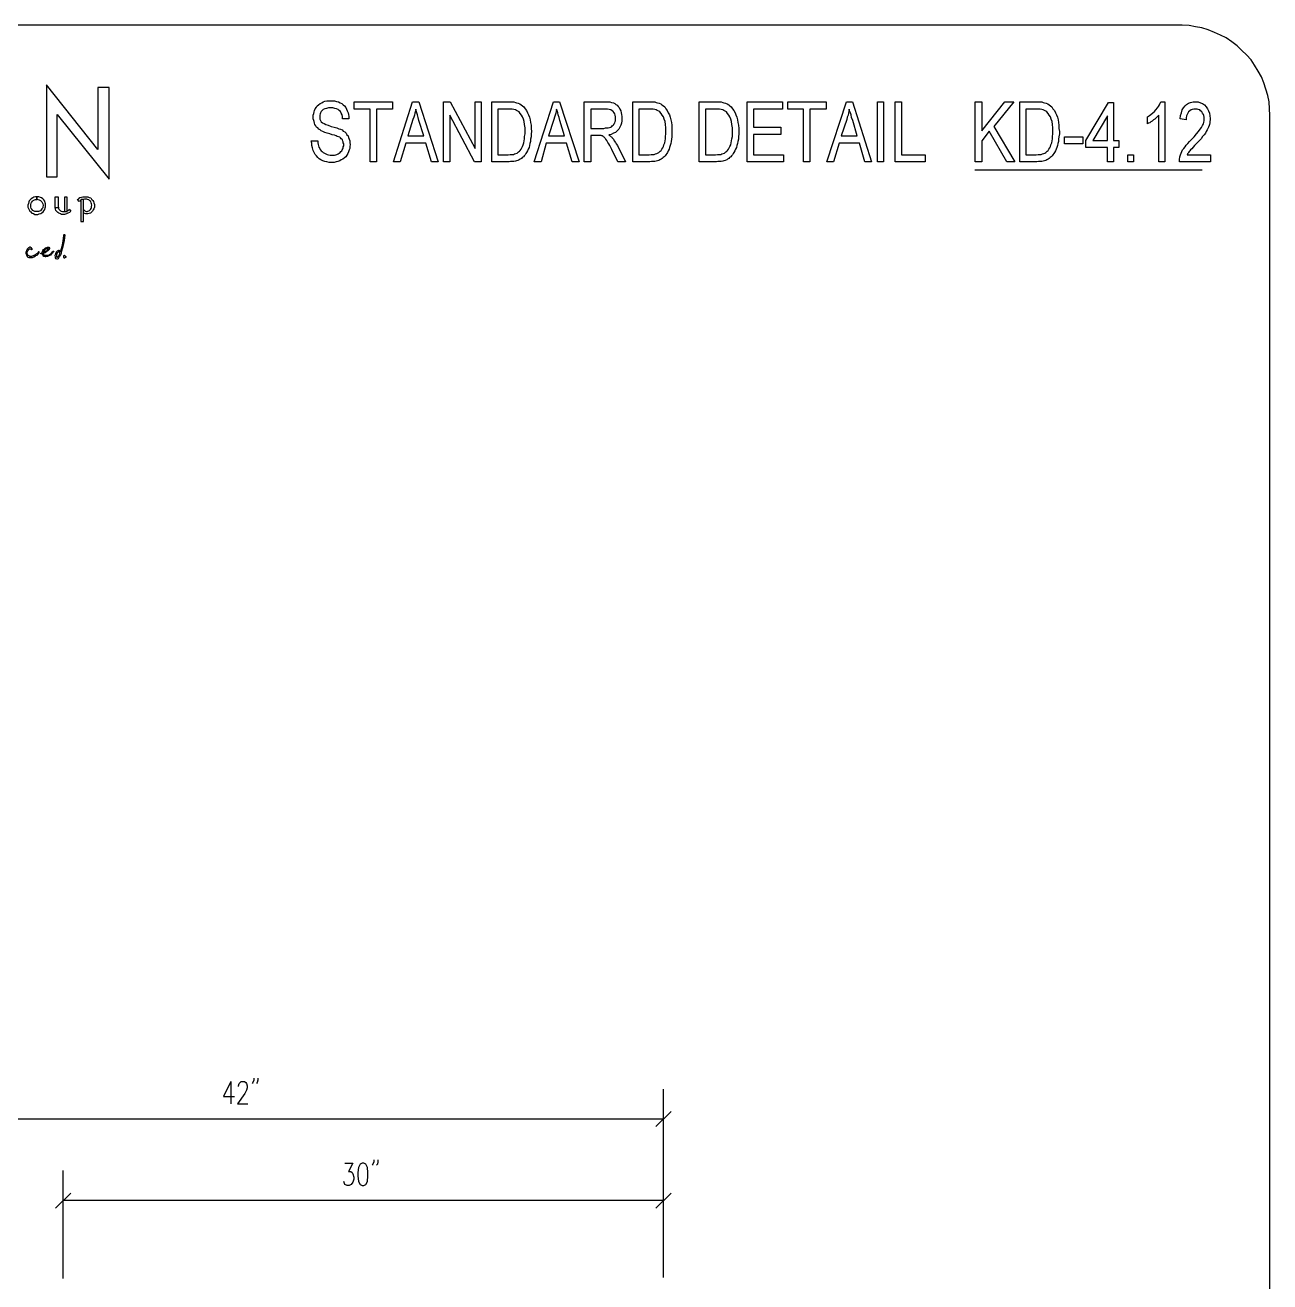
# Model space of a CAD drawing. Header units: metres. Extents: x 14 to 601, y -779 to -12.
# Drawn here: x 227.6 to 600.8, y -389.2 to -12.3 of the extents above; entities that cross this region are included whole.
import ezdxf

# ---------------------------------------------------------------- set-up
doc = ezdxf.new("R2010")
doc.units = ezdxf.units.M

msp = doc.modelspace()

# ---------------------------------------------------------------- linework, layer by layer
for p, q in [((573.76, -12.32), (40.72, -12.32)), ((574.48, -12.32), (573.76, -12.32)), ((576.52, -12.44), (574.48, -12.32)), ((578.44, -12.8), (576.52, -12.44)), ((580.36, -13.16), (578.44, -12.8)), ((582.28, -13.76), (580.36, -13.16)), ((584.2, -14.48), (582.28, -13.76)), ((586, -15.32), (584.2, -14.48)), ((587.68, -16.16), (586, -15.32)), ((589.36, -17.36), (587.68, -16.16)), ((590.92, -18.56), (589.36, -17.36)), ((592.36, -19.88), (590.92, -18.56)), ((593.8, -21.2), (592.36, -19.88)), ((595.12, -22.76), (593.8, -21.2)), ((596.2, -24.32), (595.12, -22.76)), ((597.28, -26.12), (596.2, -24.32)), ((598.24, -27.8), (597.28, -26.12)), ((598.96, -29.6), (598.24, -27.8)), ((599.56, -31.52), (598.96, -29.6)), ((249.4, -49.64), (233.92, -30.2)), ((233.92, -30.2), (233.92, -57.8)), ((252.76, -31.04), (249.4, -31.04)), ((249.4, -31.04), (249.4, -49.64)), ((252.76, -58.52), (252.76, -31.04)), ((600.16, -33.44), (599.56, -31.52)), ((600.52, -35.36), (600.16, -33.44)), ((314.32, -37.88), (314.56, -37.4)), ((314.56, -37.4), (314.92, -36.92)), ((314.92, -36.92), (315.16, -36.56)), ((315.16, -36.56), (315.52, -36.2)), ((315.52, -36.2), (316, -35.84)), ((316, -35.84), (316.48, -35.6)), ((316.48, -35.6), (316.96, -35.36)), ((316.96, -37.64), (316.6, -37.88)), ((316.96, -35.36), (317.44, -35.12)), ((317.44, -37.4), (316.96, -37.64)), ((317.44, -35.12), (318.04, -35)), ((317.92, -37.28), (317.44, -37.4)), ((318.52, -37.16), (317.92, -37.28)), ((318.04, -35), (318.52, -35)), ((318.52, -35), (319.12, -35)), ((319.24, -37.16), (318.52, -37.16)), ((319.12, -35), (319.72, -35)), ((319.84, -37.16), (319.24, -37.16)), ((319.72, -35), (320.32, -35)), ((320.44, -37.28), (319.84, -37.16)), ((320.32, -35), (320.92, -35.24)), ((320.92, -37.4), (320.44, -37.28)), ((320.92, -35.24), (321.52, -35.36)), ((321.4, -37.64), (320.92, -37.4)), ((321.76, -37.88), (321.4, -37.64)), ((321.52, -35.36), (322, -35.6)), ((322, -35.6), (322.48, -35.84)), ((322.48, -35.84), (322.96, -36.2)), ((322.96, -36.2), (323.32, -36.56)), ((323.32, -36.56), (323.68, -37.04)), ((323.68, -37.04), (323.92, -37.52)), ((323.92, -37.52), (324.16, -38)), ((326.2, -37.52), (326.2, -35.36)), ((326.2, -35.36), (337.72, -35.36)), ((331, -37.52), (326.2, -37.52)), ((331, -53.36), (331, -37.52)), ((337.72, -37.52), (332.92, -37.52)), ((332.92, -37.52), (332.92, -53.36)), ((337.72, -35.36), (337.72, -37.52)), ((337.96, -53.36), (343.72, -35.36)), ((343.72, -35.36), (345.64, -35.36)), ((344.68, -37.52), (344.56, -38.12)), ((344.8, -38), (344.68, -37.52)), ((345.64, -35.36), (351.4, -53.36)), ((352.96, -53.36), (352.96, -35.36)), ((352.96, -35.36), (355, -35.36)), ((355, -35.36), (362.44, -49.28)), ((362.44, -49.28), (362.44, -35.36)), ((362.44, -35.36), (364.24, -35.36)), ((364.24, -35.36), (364.24, -53.36)), ((367.48, -53.36), (367.48, -35.36)), ((367.48, -35.36), (372.4, -35.36)), ((372.4, -37.52), (369.28, -37.52)), ((369.28, -37.52), (369.28, -51.2)), ((372.4, -35.36), (373, -35.36)), ((373, -37.52), (372.4, -37.52)), ((373, -35.36), (373.6, -35.36)), ((373.6, -37.52), (373, -37.52)), ((373.6, -35.36), (374.08, -35.36)), ((374.08, -37.64), (373.6, -37.52)), ((374.08, -35.36), (374.56, -35.48)), ((374.56, -37.76), (374.08, -37.64)), ((374.56, -35.48), (374.92, -35.6)), ((374.92, -35.6), (375.4, -35.72)), ((375.4, -35.72), (375.88, -35.96)), ((375.88, -35.96), (376.24, -36.2)), ((376.24, -36.2), (376.72, -36.56)), ((376.72, -36.56), (377.08, -36.8)), ((377.08, -36.8), (377.44, -37.4)), ((377.44, -37.4), (377.92, -37.88)), ((380.2, -53.36), (385.96, -35.36)), ((385.96, -35.36), (387.76, -35.36)), ((386.92, -37.52), (386.8, -38.12)), ((387.04, -38), (386.92, -37.52)), ((387.76, -35.36), (393.64, -53.36)), ((395.2, -53.36), (395.2, -35.36)), ((395.2, -35.36), (401.44, -35.36)), ((401.56, -37.52), (397.12, -37.52)), ((397.12, -37.52), (397.12, -43.28)), ((401.44, -35.36), (402.16, -35.36)), ((402.16, -37.52), (401.56, -37.52)), ((402.16, -35.36), (402.88, -35.36)), ((402.64, -37.64), (402.16, -37.52)), ((403.12, -37.76), (402.64, -37.64)), ((402.88, -35.36), (403.36, -35.48)), ((403.36, -35.48), (403.96, -35.6)), ((403.96, -35.6), (404.32, -35.84)), ((404.32, -35.84), (404.68, -36.08)), ((404.68, -36.08), (405.04, -36.32)), ((405.04, -36.32), (405.4, -36.68)), ((405.4, -36.68), (405.64, -37.04)), ((405.64, -37.04), (405.88, -37.52)), ((405.88, -37.52), (406.12, -38)), ((409.72, -53.36), (409.72, -35.36)), ((409.72, -35.36), (414.64, -35.36)), ((414.64, -37.52), (411.52, -37.52)), ((411.52, -37.52), (411.52, -51.2)), ((414.64, -35.36), (415.24, -35.36)), ((415.24, -37.52), (414.64, -37.52)), ((415.24, -35.36), (415.84, -35.36)), ((415.84, -37.52), (415.24, -37.52)), ((415.84, -35.36), (416.32, -35.36)), ((416.32, -37.64), (415.84, -37.52)), ((416.32, -35.36), (416.8, -35.48)), ((416.8, -37.76), (416.32, -37.64)), ((416.8, -35.48), (417.16, -35.6)), ((417.16, -35.6), (417.64, -35.72)), ((417.64, -35.72), (418.12, -35.96)), ((418.12, -35.96), (418.48, -36.2)), ((418.48, -36.2), (418.96, -36.56)), ((418.96, -36.56), (419.32, -36.8)), ((419.32, -36.8), (419.68, -37.4)), ((419.68, -37.4), (420.04, -37.88)), ((429.64, -53.36), (429.64, -35.36)), ((429.64, -35.36), (434.56, -35.36)), ((434.56, -37.52), (431.56, -37.52)), ((431.56, -37.52), (431.56, -51.2)), ((434.56, -35.36), (435.16, -35.36)), ((435.16, -37.52), (434.56, -37.52)), ((435.16, -35.36), (435.76, -35.36)), ((435.76, -37.52), (435.16, -37.52)), ((435.76, -35.36), (436.24, -35.36)), ((436.24, -37.64), (435.76, -37.52)), ((436.24, -35.36), (436.72, -35.48)), ((436.72, -37.76), (436.24, -37.64)), ((436.72, -35.48), (437.08, -35.6)), ((437.08, -35.6), (437.56, -35.72)), ((437.56, -35.72), (438.04, -35.96)), ((438.04, -35.96), (438.52, -36.2)), ((438.52, -36.2), (438.88, -36.56)), ((438.88, -36.56), (439.24, -36.8)), ((439.24, -36.8), (439.6, -37.4)), ((439.6, -37.4), (440.08, -37.88)), ((444.04, -53.36), (444.04, -35.36)), ((444.04, -35.36), (454.6, -35.36)), ((454.6, -37.52), (445.96, -37.52)), ((445.96, -37.52), (445.96, -42.92)), ((454.6, -35.36), (454.6, -37.52)), ((456.28, -37.52), (456.28, -35.36)), ((456.28, -35.36), (467.68, -35.36)), ((460.96, -37.52), (456.28, -37.52)), ((460.96, -53.36), (460.96, -37.52)), ((467.68, -37.52), (462.88, -37.52)), ((462.88, -37.52), (462.88, -53.36)), ((467.68, -35.36), (467.68, -37.52)), ((467.92, -53.36), (473.8, -35.36)), ((473.8, -35.36), (475.6, -35.36)), ((474.64, -37.52), (474.52, -38.12)), ((474.76, -38), (474.64, -37.52)), ((475.6, -35.36), (481.36, -53.36)), ((483.16, -53.36), (483.16, -35.36)), ((483.16, -35.36), (484.96, -35.36)), ((484.96, -35.36), (484.96, -53.36)), ((488.44, -53.36), (488.44, -35.36)), ((488.44, -35.36), (490.36, -35.36)), ((490.36, -35.36), (490.36, -51.2)), ((512.44, -53.36), (512.44, -35.36)), ((512.44, -35.36), (514.36, -35.36)), ((514.36, -35.36), (514.36, -44)), ((514.36, -44), (521.32, -35.36)), ((523.96, -35.36), (517.96, -42.68)), ((521.32, -35.36), (523.96, -35.36)), ((525.76, -53.36), (525.76, -35.36)), ((525.76, -35.36), (530.68, -35.36)), ((530.68, -37.52), (527.56, -37.52)), ((527.56, -37.52), (527.56, -51.2)), ((530.68, -35.36), (531.28, -35.36)), ((531.28, -37.52), (530.68, -37.52)), ((531.28, -35.36), (531.88, -35.36)), ((531.88, -37.52), (531.28, -37.52)), ((531.88, -35.36), (532.36, -35.36)), ((532.36, -37.64), (531.88, -37.52)), ((532.36, -35.36), (532.84, -35.48)), ((532.84, -37.76), (532.36, -37.64)), ((532.84, -35.48), (533.2, -35.6)), ((533.2, -35.6), (533.68, -35.72)), ((533.68, -35.72), (534.16, -35.96)), ((534.16, -35.96), (534.64, -36.2)), ((534.64, -36.2), (535, -36.56)), ((535, -36.56), (535.36, -36.8)), ((535.36, -36.8), (535.72, -37.4)), ((535.72, -37.4), (536.2, -37.88)), ((545.56, -46.88), (552.4, -35.48)), ((552.4, -35.48), (553.84, -35.48)), ((553.84, -35.48), (553.84, -46.88)), ((566.56, -37.76), (567.04, -37.16)), ((567.04, -37.16), (567.4, -36.68)), ((567.4, -36.68), (567.64, -36.2)), ((567.64, -36.2), (567.88, -35.72)), ((567.88, -35.72), (568.12, -35.36)), ((568.12, -35.36), (569.32, -35.36)), ((569.32, -35.36), (569.32, -53.36)), ((574.48, -37.76), (574.84, -37.16)), ((574.84, -37.16), (575.32, -36.56)), ((575.32, -36.56), (575.8, -36.08)), ((575.8, -36.08), (576.4, -35.72)), ((576.4, -35.72), (577, -35.48)), ((577, -35.48), (577.72, -35.36)), ((577.48, -37.64), (577.12, -37.76)), ((577.96, -37.52), (577.48, -37.64)), ((577.72, -35.36), (578.44, -35.36)), ((578.44, -37.52), (577.96, -37.52)), ((578.44, -35.36), (579.28, -35.36)), ((578.92, -37.52), (578.44, -37.52)), ((579.28, -37.64), (578.92, -37.52)), ((579.28, -35.36), (580, -35.6)), ((579.76, -37.76), (579.28, -37.64)), ((580, -35.6), (580.6, -35.84)), ((580.6, -35.84), (581.2, -36.2)), ((581.2, -36.2), (581.68, -36.8)), ((581.68, -36.8), (582.04, -37.4)), ((582.04, -37.4), (582.4, -38)), ((600.64, -37.4), (600.52, -35.36)), ((600.76, -39.32), (600.64, -37.4)), ((237.16, -39.08), (252.76, -58.52)), ((237.16, -57.8), (237.16, -39.08)), ((313.96, -39.32), (314.08, -38.84)), ((313.96, -39.92), (313.96, -39.32)), ((313.96, -40.4), (313.96, -39.92)), ((314.08, -40.88), (313.96, -40.4)), ((314.08, -38.84), (314.2, -38.36)), ((314.2, -41.24), (314.08, -40.88)), ((314.2, -38.36), (314.32, -37.88)), ((314.32, -41.72), (314.2, -41.24)), ((316, -38.96), (315.88, -39.32)), ((315.88, -39.32), (315.88, -39.8)), ((315.88, -39.8), (315.88, -40.16)), ((315.88, -40.16), (315.88, -40.52)), ((315.88, -40.52), (316, -40.76)), ((316.12, -38.6), (316, -38.96)), ((316, -40.76), (316.24, -41.12)), ((316.36, -38.24), (316.12, -38.6)), ((316.24, -41.12), (316.36, -41.36)), ((316.6, -37.88), (316.36, -38.24)), ((316.36, -41.36), (316.72, -41.6)), ((322.12, -38.24), (321.76, -37.88)), ((322.36, -38.72), (322.12, -38.24)), ((322.6, -39.2), (322.36, -38.72)), ((322.72, -39.68), (322.6, -39.2)), ((322.72, -40.4), (322.72, -39.68)), ((324.64, -40.4), (322.72, -40.4)), ((324.16, -38), (324.4, -38.6)), ((324.4, -38.6), (324.52, -39.08)), ((324.52, -39.08), (324.64, -39.68)), ((324.64, -39.68), (324.64, -40.4)), ((343.84, -40.64), (342.28, -45.56)), ((344.08, -39.92), (343.84, -40.64)), ((344.32, -39.32), (344.08, -39.92)), ((344.44, -38.72), (344.32, -39.32)), ((344.56, -38.12), (344.44, -38.72)), ((345.04, -38.6), (344.8, -38)), ((345.16, -39.2), (345.04, -38.6)), ((345.4, -40.04), (345.16, -39.2)), ((345.64, -40.88), (345.4, -40.04)), ((347.08, -45.56), (345.64, -40.88)), ((362.32, -53.36), (354.88, -39.32)), ((354.88, -39.32), (354.88, -53.36)), ((374.92, -37.88), (374.56, -37.76)), ((375.28, -38.12), (374.92, -37.88)), ((375.64, -38.36), (375.28, -38.12)), ((376, -38.84), (375.64, -38.36)), ((376.36, -39.32), (376, -38.84)), ((376.72, -39.8), (376.36, -39.32)), ((376.96, -40.52), (376.72, -39.8)), ((377.2, -41.24), (376.96, -40.52)), ((377.32, -42.08), (377.2, -41.24)), ((377.92, -37.88), (378.16, -38.6)), ((378.16, -38.6), (378.52, -39.2)), ((378.52, -39.2), (378.76, -39.92)), ((378.76, -39.92), (379, -40.76)), ((379, -40.76), (379.12, -41.48)), ((386.08, -40.64), (384.52, -45.56)), ((386.32, -39.92), (386.08, -40.64)), ((386.44, -39.32), (386.32, -39.92)), ((386.68, -38.72), (386.44, -39.32)), ((386.8, -38.12), (386.68, -38.72)), ((387.28, -38.6), (387.04, -38)), ((387.4, -39.2), (387.28, -38.6)), ((387.64, -40.04), (387.4, -39.2)), ((387.88, -40.88), (387.64, -40.04)), ((389.32, -45.56), (387.88, -40.88)), ((403.6, -38), (403.12, -37.76)), ((403.84, -38.24), (403.6, -38)), ((404.2, -38.6), (403.84, -38.24)), ((404.32, -38.96), (404.2, -38.6)), ((404.44, -39.32), (404.32, -38.96)), ((404.32, -41.6), (404.44, -41.24)), ((404.56, -39.8), (404.44, -39.32)), ((404.44, -41.24), (404.56, -41)), ((404.56, -40.28), (404.56, -39.8)), ((404.56, -40.64), (404.56, -40.28)), ((404.56, -41), (404.56, -40.64)), ((406.12, -38), (406.24, -38.6)), ((406.24, -38.6), (406.36, -39.08)), ((406.36, -39.08), (406.48, -39.68)), ((406.48, -41), (406.36, -41.72)), ((406.48, -39.68), (406.48, -40.28)), ((406.48, -40.28), (406.48, -41)), ((417.04, -37.88), (416.8, -37.76)), ((417.52, -38.12), (417.04, -37.88)), ((417.88, -38.36), (417.52, -38.12)), ((418.24, -38.84), (417.88, -38.36)), ((418.6, -39.32), (418.24, -38.84)), ((418.96, -39.8), (418.6, -39.32)), ((419.2, -40.52), (418.96, -39.8)), ((419.44, -41.24), (419.2, -40.52)), ((419.56, -42.08), (419.44, -41.24)), ((420.04, -37.88), (420.4, -38.6)), ((420.4, -38.6), (420.76, -39.2)), ((420.76, -39.2), (421, -39.92)), ((421, -39.92), (421.12, -40.76)), ((421.12, -40.76), (421.36, -41.48)), ((437.08, -37.88), (436.72, -37.76)), ((437.44, -38.12), (437.08, -37.88)), ((437.8, -38.36), (437.44, -38.12)), ((438.16, -38.84), (437.8, -38.36)), ((438.52, -39.32), (438.16, -38.84)), ((438.88, -39.8), (438.52, -39.32)), ((439.12, -40.52), (438.88, -39.8)), ((439.36, -41.24), (439.12, -40.52)), ((439.48, -42.08), (439.36, -41.24)), ((440.08, -37.88), (440.44, -38.6)), ((440.44, -38.6), (440.68, -39.2)), ((440.68, -39.2), (440.92, -39.92)), ((440.92, -39.92), (441.16, -40.76)), ((441.16, -40.76), (441.28, -41.48)), ((473.92, -40.64), (472.24, -45.56)), ((474.04, -39.92), (473.92, -40.64)), ((474.28, -39.32), (474.04, -39.92)), ((474.4, -38.72), (474.28, -39.32)), ((474.52, -38.12), (474.4, -38.72)), ((475, -38.6), (474.76, -38)), ((475.24, -39.2), (475, -38.6)), ((475.36, -40.04), (475.24, -39.2)), ((475.72, -40.88), (475.36, -40.04)), ((477.04, -45.56), (475.72, -40.88)), ((533.2, -37.88), (532.84, -37.76)), ((533.56, -38.12), (533.2, -37.88)), ((533.92, -38.36), (533.56, -38.12)), ((534.28, -38.84), (533.92, -38.36)), ((534.64, -39.32), (534.28, -38.84)), ((535, -39.8), (534.64, -39.32)), ((535.24, -40.52), (535, -39.8)), ((535.48, -41.24), (535.24, -40.52)), ((535.6, -42.08), (535.48, -41.24)), ((536.2, -37.88), (536.44, -38.6)), ((536.44, -38.6), (536.8, -39.2)), ((536.8, -39.2), (537.04, -39.92)), ((537.04, -39.92), (537.28, -40.76)), ((537.28, -40.76), (537.4, -41.48)), ((552.04, -39.56), (547.72, -46.88)), ((552.04, -46.88), (552.04, -39.56)), ((564.04, -39.8), (564.64, -39.44)), ((564.04, -41.96), (564.04, -39.8)), ((564.64, -39.44), (565.12, -39.08)), ((565.12, -41.36), (564.76, -41.6)), ((565.12, -39.08), (565.72, -38.6)), ((565.48, -41.12), (565.12, -41.36)), ((565.84, -40.76), (565.48, -41.12)), ((565.72, -38.6), (566.2, -38.24)), ((566.32, -40.52), (565.84, -40.76)), ((566.2, -38.24), (566.56, -37.76)), ((566.68, -40.16), (566.32, -40.52)), ((566.92, -39.92), (566.68, -40.16)), ((567.28, -39.56), (566.92, -39.92)), ((567.52, -39.32), (567.28, -39.56)), ((567.52, -53.36), (567.52, -39.32)), ((573.88, -40.4), (574, -39.44)), ((575.68, -40.76), (573.88, -40.4)), ((574, -39.44), (574.24, -38.6)), ((574.24, -38.6), (574.48, -37.76)), ((575.8, -39.56), (575.68, -40.16)), ((575.68, -40.16), (575.68, -40.76)), ((575.92, -39.08), (575.8, -39.56)), ((576.16, -38.72), (575.92, -39.08)), ((576.4, -38.36), (576.16, -38.72)), ((576.76, -38), (576.4, -38.36)), ((577.12, -37.76), (576.76, -38)), ((580, -38), (579.76, -37.76)), ((580.36, -38.36), (580, -38)), ((580.6, -38.72), (580.36, -38.36)), ((580.84, -39.08), (580.6, -38.72)), ((580.96, -39.44), (580.84, -39.08)), ((581.08, -39.92), (580.96, -39.44)), ((580.96, -41.48), (581.08, -40.88)), ((581.08, -40.4), (581.08, -39.92)), ((581.08, -40.88), (581.08, -40.4)), ((582.4, -38), (582.64, -38.72)), ((582.64, -38.72), (582.76, -39.56)), ((582.76, -39.56), (582.88, -40.28)), ((582.88, -40.76), (582.76, -41.24)), ((582.76, -41.24), (582.76, -41.6)), ((582.88, -40.28), (582.88, -40.76)), ((600.76, -751.76), (600.76, -39.32)), ((314.44, -42.08), (314.32, -41.72)), ((314.68, -42.56), (314.44, -42.08)), ((314.92, -42.92), (314.68, -42.56)), ((315.28, -43.16), (314.92, -42.92)), ((315.64, -43.52), (315.28, -43.16)), ((316, -43.76), (315.64, -43.52)), ((316.36, -44), (316, -43.76)), ((316.84, -44.24), (316.36, -44)), ((316.72, -41.6), (317.2, -41.84)), ((317.44, -44.48), (316.84, -44.24)), ((317.2, -41.84), (317.68, -42.08)), ((318.16, -44.72), (317.44, -44.48)), ((317.68, -42.08), (318.4, -42.32)), ((318.88, -44.96), (318.16, -44.72)), ((318.4, -42.32), (319.36, -42.68)), ((319.6, -45.2), (318.88, -44.96)), ((319.36, -42.68), (320.2, -42.92)), ((320.32, -45.32), (319.6, -45.2)), ((320.2, -42.92), (321.04, -43.16)), ((321.04, -43.16), (321.64, -43.4)), ((321.64, -43.4), (322.12, -43.52)), ((322.12, -43.52), (322.6, -43.76)), ((322.6, -43.76), (322.96, -44.12)), ((322.96, -44.12), (323.44, -44.36)), ((323.44, -44.36), (323.8, -44.72)), ((323.8, -44.72), (324.04, -45.2)), ((324.04, -45.2), (324.4, -45.56)), ((377.44, -43.16), (377.32, -42.08)), ((377.32, -45.68), (377.44, -44.96)), ((377.44, -44.12), (377.44, -43.16)), ((377.44, -44.96), (377.44, -44.12)), ((379.12, -41.48), (379.24, -42.32)), ((379.24, -42.32), (379.24, -43.28)), ((379.24, -43.28), (379.36, -44.24)), ((379.36, -44.24), (379.24, -44.96)), ((379.24, -44.96), (379.24, -45.8)), ((397.12, -43.28), (401.08, -43.28)), ((401.08, -43.28), (401.56, -43.16)), ((401.56, -43.16), (402.04, -43.16)), ((402.04, -43.16), (402.4, -43.16)), ((402.4, -43.16), (402.76, -43.04)), ((403.24, -45.08), (402.52, -45.2)), ((402.52, -45.2), (402.76, -45.44)), ((402.76, -43.04), (403.12, -42.92)), ((403.12, -42.92), (403.36, -42.8)), ((403.96, -44.72), (403.24, -45.08)), ((403.36, -42.8), (403.6, -42.56)), ((403.6, -42.56), (403.84, -42.32)), ((403.84, -42.32), (404.08, -42.08)), ((404.56, -44.48), (403.96, -44.72)), ((404.08, -42.08), (404.2, -41.84)), ((404.2, -41.84), (404.32, -41.6)), ((405.04, -44), (404.56, -44.48)), ((405.52, -43.52), (405.04, -44)), ((405.88, -42.92), (405.52, -43.52)), ((406.12, -42.32), (405.88, -42.92)), ((406.36, -41.72), (406.12, -42.32)), ((419.68, -43.16), (419.56, -42.08)), ((419.56, -45.68), (419.68, -44.96)), ((419.68, -44.12), (419.68, -43.16)), ((419.68, -44.96), (419.68, -44.12)), ((421.36, -41.48), (421.48, -42.32)), ((421.48, -42.32), (421.48, -43.28)), ((421.48, -43.28), (421.48, -44.24)), ((421.48, -44.24), (421.48, -44.96)), ((421.48, -44.96), (421.48, -45.8)), ((439.6, -43.16), (439.48, -42.08)), ((439.6, -44.12), (439.6, -43.16)), ((439.6, -44.96), (439.6, -44.12)), ((439.6, -45.68), (439.6, -44.96)), ((441.28, -41.48), (441.4, -42.32)), ((441.4, -42.32), (441.52, -43.28)), ((441.52, -44.96), (441.4, -45.8)), ((441.52, -43.28), (441.52, -44.24)), ((441.52, -44.24), (441.52, -44.96)), ((445.96, -42.92), (454.12, -42.92)), ((454.12, -45.08), (445.96, -45.08)), ((445.96, -45.08), (445.96, -51.2)), ((454.12, -42.92), (454.12, -45.08)), ((516.64, -44.12), (514.36, -47)), ((521.92, -53.36), (516.64, -44.12)), ((517.96, -42.68), (524.32, -53.36)), ((535.72, -43.16), (535.6, -42.08)), ((535.6, -45.68), (535.72, -44.96)), ((535.72, -44.12), (535.72, -43.16)), ((535.72, -44.96), (535.72, -44.12)), ((537.4, -41.48), (537.52, -42.32)), ((537.52, -42.32), (537.52, -43.28)), ((537.52, -43.28), (537.64, -44.24)), ((537.64, -44.96), (537.52, -45.8)), ((537.64, -44.24), (537.64, -44.96)), ((564.4, -41.72), (564.04, -41.96)), ((564.76, -41.6), (564.4, -41.72)), ((578.08, -45.8), (578.8, -44.96)), ((578.8, -44.96), (579.4, -44.24)), ((579.4, -44.24), (579.88, -43.52)), ((579.88, -43.52), (580.24, -43.04)), ((580.24, -43.04), (580.6, -42.44)), ((580.6, -42.44), (580.84, -41.96)), ((581.08, -45.2), (580.6, -45.68)), ((580.84, -41.96), (580.96, -41.48)), ((581.44, -44.72), (581.08, -45.2)), ((581.68, -44.24), (581.44, -44.72)), ((581.92, -43.76), (581.68, -44.24)), ((582.16, -43.28), (581.92, -43.76)), ((582.4, -42.92), (582.16, -43.28)), ((582.52, -42.44), (582.4, -42.92)), ((582.64, -42.08), (582.52, -42.44)), ((582.76, -41.6), (582.64, -42.08)), ((313.36, -47), (315.28, -47)), ((313.48, -47.72), (313.36, -47)), ((313.48, -48.44), (313.48, -47.72)), ((313.72, -49.16), (313.48, -48.44)), ((315.28, -47), (315.28, -47.6)), ((315.28, -47.6), (315.4, -48.08)), ((315.4, -48.08), (315.52, -48.56)), ((315.52, -48.56), (315.64, -48.92)), ((315.64, -48.92), (315.88, -49.28)), ((320.8, -45.56), (320.32, -45.32)), ((321.16, -45.68), (320.8, -45.56)), ((321.52, -45.8), (321.16, -45.68)), ((321.88, -45.92), (321.52, -45.8)), ((322.12, -46.16), (321.88, -45.92)), ((322.36, -46.4), (322.12, -46.16)), ((322.6, -46.64), (322.36, -46.4)), ((322.72, -46.76), (322.6, -46.64)), ((322.84, -47.12), (322.72, -46.76)), ((322.96, -47.36), (322.84, -47.12)), ((322.96, -47.6), (322.96, -47.36)), ((323.08, -47.96), (322.96, -47.6)), ((322.96, -48.8), (323.08, -48.56)), ((322.96, -49.16), (322.96, -48.8)), ((323.08, -48.2), (323.08, -47.96)), ((323.08, -48.56), (323.08, -48.2)), ((324.4, -45.56), (324.52, -46.04)), ((324.52, -46.04), (324.76, -46.52)), ((324.76, -46.52), (324.88, -47)), ((324.88, -47), (324.88, -47.6)), ((324.88, -47.6), (325, -48.08)), ((325, -48.08), (324.88, -48.68)), ((324.88, -48.68), (324.88, -49.28)), ((341.68, -47.72), (340, -53.36)), ((347.68, -47.72), (341.68, -47.72)), ((342.28, -45.56), (347.08, -45.56)), ((349.36, -53.36), (347.68, -47.72)), ((376.48, -49.16), (376.72, -48.68)), ((376.72, -48.68), (376.84, -48.2)), ((376.84, -48.2), (377.08, -47.6)), ((377.08, -47.6), (377.2, -47)), ((377.2, -47), (377.32, -46.4)), ((377.32, -46.4), (377.32, -45.68)), ((378.76, -48.44), (378.64, -49.04)), ((378.88, -47.84), (378.76, -48.44)), ((379.12, -47.24), (378.88, -47.84)), ((379.24, -45.8), (379.12, -46.52)), ((379.12, -46.52), (379.12, -47.24)), ((383.8, -47.72), (382.24, -53.36)), ((389.92, -47.72), (383.8, -47.72)), ((384.52, -45.56), (389.32, -45.56)), ((391.6, -53.36), (389.92, -47.72)), ((399.28, -45.44), (397.12, -45.44)), ((397.12, -45.44), (397.12, -53.36)), ((399.52, -45.44), (399.28, -45.44)), ((399.76, -45.44), (399.52, -45.44)), ((400, -45.44), (399.76, -45.44)), ((400.12, -45.44), (400, -45.44)), ((400.24, -45.44), (400.12, -45.44)), ((400.48, -45.56), (400.24, -45.44)), ((400.6, -45.56), (400.48, -45.56)), ((400.84, -45.68), (400.6, -45.56)), ((400.96, -45.8), (400.84, -45.68)), ((401.2, -45.92), (400.96, -45.8)), ((401.32, -46.16), (401.2, -45.92)), ((401.44, -46.28), (401.32, -46.16)), ((401.68, -46.52), (401.44, -46.28)), ((401.92, -46.88), (401.68, -46.52)), ((402.04, -47.12), (401.92, -46.88)), ((402.28, -47.48), (402.04, -47.12)), ((402.52, -47.96), (402.28, -47.48)), ((402.88, -48.44), (402.52, -47.96)), ((402.76, -45.44), (403, -45.56)), ((403.12, -49.04), (402.88, -48.44)), ((403, -45.56), (403.24, -45.8)), ((403.24, -45.8), (403.48, -45.92)), ((403.48, -45.92), (403.6, -46.16)), ((403.6, -46.16), (403.96, -46.52)), ((403.96, -46.52), (404.2, -47)), ((404.2, -47), (404.56, -47.48)), ((404.56, -47.48), (404.8, -47.96)), ((404.8, -47.96), (405.16, -48.44)), ((405.16, -48.44), (407.56, -53.36)), ((418.72, -49.16), (418.96, -48.68)), ((418.96, -48.68), (419.08, -48.2)), ((419.08, -48.2), (419.32, -47.6)), ((419.32, -47.6), (419.44, -47)), ((419.44, -47), (419.56, -46.4)), ((419.56, -46.4), (419.56, -45.68)), ((421, -48.44), (420.76, -49.04)), ((421.12, -47.84), (421, -48.44)), ((421.24, -47.24), (421.12, -47.84)), ((421.36, -46.52), (421.24, -47.24)), ((421.48, -45.8), (421.36, -46.52)), ((438.64, -49.16), (438.88, -48.68)), ((438.88, -48.68), (439.12, -48.2)), ((439.12, -48.2), (439.24, -47.6)), ((439.24, -47.6), (439.36, -47)), ((439.36, -47), (439.48, -46.4)), ((439.48, -46.4), (439.6, -45.68)), ((440.92, -48.44), (440.8, -49.04)), ((441.16, -47.84), (440.92, -48.44)), ((441.28, -47.24), (441.16, -47.84)), ((441.4, -46.52), (441.28, -47.24)), ((441.4, -45.8), (441.4, -46.52)), ((471.64, -47.72), (469.96, -53.36)), ((477.76, -47.72), (471.64, -47.72)), ((472.24, -45.56), (477.04, -45.56)), ((479.32, -53.36), (477.76, -47.72)), ((514.36, -47), (514.36, -53.36)), ((534.76, -49.16), (535, -48.68)), ((535, -48.68), (535.12, -48.2)), ((535.12, -48.2), (535.36, -47.6)), ((535.36, -47.6), (535.48, -47)), ((535.48, -47), (535.6, -46.4)), ((535.6, -46.4), (535.6, -45.68)), ((537.04, -48.44), (536.92, -49.04)), ((537.16, -47.84), (537.04, -48.44)), ((537.4, -47.24), (537.16, -47.84)), ((537.52, -45.8), (537.4, -46.52)), ((537.4, -46.52), (537.4, -47.24)), ((539.2, -47.96), (539.2, -45.8)), ((539.2, -45.8), (544.72, -45.8)), ((544.72, -47.96), (539.2, -47.96)), ((544.72, -45.8), (544.72, -47.96)), ((545.56, -49.04), (545.56, -46.88)), ((547.72, -46.88), (552.04, -46.88)), ((553.84, -46.88), (555.52, -46.88)), ((555.52, -46.88), (555.52, -49.04)), ((574.96, -49.28), (575.32, -48.8)), ((575.32, -48.8), (575.68, -48.32)), ((575.68, -48.32), (576.16, -47.84)), ((576.16, -47.84), (576.64, -47.24)), ((576.64, -47.24), (577.24, -46.64)), ((577.24, -46.64), (578.08, -45.8)), ((577.72, -48.92), (577.36, -49.4)), ((578.2, -48.44), (577.72, -48.92)), ((578.8, -47.84), (578.2, -48.44)), ((579.52, -47), (578.8, -47.84)), ((580.12, -46.4), (579.52, -47)), ((580.6, -45.68), (580.12, -46.4)), ((313.96, -49.88), (313.72, -49.16)), ((314.2, -50.48), (313.96, -49.88)), ((314.56, -51.08), (314.2, -50.48)), ((314.92, -51.56), (314.56, -51.08)), ((315.28, -52.04), (314.92, -51.56)), ((315.76, -52.4), (315.28, -52.04)), ((316.24, -52.76), (315.76, -52.4)), ((315.88, -49.28), (316, -49.64)), ((316, -49.64), (316.36, -50)), ((316.84, -53), (316.24, -52.76)), ((316.36, -50), (316.6, -50.24)), ((316.6, -50.24), (316.96, -50.48)), ((316.96, -50.48), (317.32, -50.72)), ((317.32, -50.72), (317.68, -50.96)), ((317.68, -50.96), (318.16, -51.08)), ((318.16, -51.08), (318.52, -51.2)), ((318.52, -51.2), (319, -51.32)), ((319, -51.32), (319.48, -51.32)), ((319.48, -51.32), (319.96, -51.32)), ((319.96, -51.32), (320.32, -51.32)), ((320.32, -51.32), (320.68, -51.2)), ((320.68, -51.2), (321.04, -51.08)), ((321.04, -51.08), (321.4, -50.96)), ((321.4, -50.96), (321.76, -50.72)), ((321.76, -50.72), (322, -50.48)), ((322.36, -52.76), (321.88, -53)), ((322, -50.48), (322.24, -50.24)), ((322.24, -50.24), (322.48, -50)), ((322.84, -52.52), (322.36, -52.76)), ((322.48, -50), (322.6, -49.76)), ((322.6, -49.76), (322.84, -49.4)), ((322.84, -49.4), (322.96, -49.16)), ((323.32, -52.16), (322.84, -52.52)), ((323.68, -51.8), (323.32, -52.16)), ((324.04, -51.32), (323.68, -51.8)), ((324.28, -50.84), (324.04, -51.32)), ((324.52, -50.36), (324.28, -50.84)), ((324.76, -49.76), (324.52, -50.36)), ((324.88, -49.28), (324.76, -49.76)), ((369.28, -51.2), (372.4, -51.2)), ((372.4, -51.2), (373, -51.08)), ((373, -51.08), (373.48, -51.08)), ((373.48, -51.08), (373.96, -51.08)), ((373.96, -51.08), (374.32, -50.96)), ((374.32, -50.96), (374.68, -50.84)), ((374.68, -50.84), (375.04, -50.72)), ((375.04, -50.72), (375.28, -50.48)), ((375.28, -50.48), (375.52, -50.36)), ((375.64, -52.76), (375.28, -52.88)), ((375.52, -50.36), (375.76, -50.12)), ((376, -52.52), (375.64, -52.76)), ((375.76, -50.12), (376, -49.88)), ((376, -49.88), (376.24, -49.52)), ((376.36, -52.28), (376, -52.52)), ((376.24, -49.52), (376.48, -49.16)), ((376.6, -52.04), (376.36, -52.28)), ((376.96, -51.8), (376.6, -52.04)), ((377.2, -51.56), (376.96, -51.8)), ((377.44, -51.2), (377.2, -51.56)), ((377.68, -50.84), (377.44, -51.2)), ((377.92, -50.48), (377.68, -50.84)), ((378.16, -50), (377.92, -50.48)), ((378.4, -49.52), (378.16, -50)), ((378.64, -49.04), (378.4, -49.52)), ((403.48, -49.64), (403.12, -49.04)), ((405.28, -53.36), (403.48, -49.64)), ((411.52, -51.2), (414.64, -51.2)), ((414.64, -51.2), (415.24, -51.08)), ((415.24, -51.08), (415.72, -51.08)), ((415.72, -51.08), (416.2, -51.08)), ((416.2, -51.08), (416.56, -50.96)), ((416.56, -50.96), (416.92, -50.84)), ((416.92, -50.84), (417.16, -50.72)), ((417.16, -50.72), (417.52, -50.48)), ((417.52, -50.48), (417.76, -50.36)), ((417.88, -52.76), (417.52, -52.88)), ((417.76, -50.36), (418, -50.12)), ((418.24, -52.52), (417.88, -52.76)), ((418, -50.12), (418.24, -49.88)), ((418.24, -49.88), (418.48, -49.52)), ((418.6, -52.28), (418.24, -52.52)), ((418.48, -49.52), (418.72, -49.16)), ((418.84, -52.04), (418.6, -52.28)), ((419.2, -51.8), (418.84, -52.04)), ((419.44, -51.56), (419.2, -51.8)), ((419.68, -51.2), (419.44, -51.56)), ((419.92, -50.84), (419.68, -51.2)), ((420.16, -50.48), (419.92, -50.84)), ((420.4, -50), (420.16, -50.48)), ((420.64, -49.52), (420.4, -50)), ((420.76, -49.04), (420.64, -49.52)), ((431.56, -51.2), (434.56, -51.2)), ((434.56, -51.2), (435.16, -51.08)), ((435.16, -51.08), (435.64, -51.08)), ((435.64, -51.08), (436.12, -51.08)), ((436.12, -51.08), (436.48, -50.96)), ((436.48, -50.96), (436.84, -50.84)), ((436.84, -50.84), (437.2, -50.72)), ((437.2, -50.72), (437.44, -50.48)), ((437.44, -50.48), (437.68, -50.36)), ((437.92, -52.76), (437.44, -52.88)), ((437.68, -50.36), (437.92, -50.12)), ((437.92, -50.12), (438.16, -49.88)), ((438.16, -52.52), (437.92, -52.76)), ((438.16, -49.88), (438.4, -49.52)), ((438.52, -52.28), (438.16, -52.52)), ((438.4, -49.52), (438.64, -49.16)), ((438.76, -52.04), (438.52, -52.28)), ((439.12, -51.8), (438.76, -52.04)), ((439.36, -51.56), (439.12, -51.8)), ((439.6, -51.2), (439.36, -51.56)), ((439.84, -50.84), (439.6, -51.2)), ((440.08, -50.48), (439.84, -50.84)), ((440.32, -50), (440.08, -50.48)), ((440.56, -49.52), (440.32, -50)), ((440.8, -49.04), (440.56, -49.52)), ((445.96, -51.2), (454.96, -51.2)), ((454.96, -51.2), (454.96, -53.36)), ((490.36, -51.2), (497.44, -51.2)), ((497.44, -51.2), (497.44, -53.36)), ((527.56, -51.2), (530.68, -51.2)), ((530.68, -51.2), (531.28, -51.08)), ((531.28, -51.08), (531.76, -51.08)), ((531.76, -51.08), (532.24, -51.08)), ((532.24, -51.08), (532.6, -50.96)), ((532.6, -50.96), (532.96, -50.84)), ((532.96, -50.84), (533.32, -50.72)), ((533.32, -50.72), (533.56, -50.48)), ((533.56, -50.48), (533.8, -50.36)), ((533.92, -52.76), (533.56, -52.88)), ((533.8, -50.36), (534.04, -50.12)), ((534.28, -52.52), (533.92, -52.76)), ((534.04, -50.12), (534.28, -49.88)), ((534.28, -49.88), (534.52, -49.52)), ((534.64, -52.28), (534.28, -52.52)), ((534.52, -49.52), (534.76, -49.16)), ((534.88, -52.04), (534.64, -52.28)), ((535.24, -51.8), (534.88, -52.04)), ((535.48, -51.56), (535.24, -51.8)), ((535.72, -51.2), (535.48, -51.56)), ((535.96, -50.84), (535.72, -51.2)), ((536.2, -50.48), (535.96, -50.84)), ((536.44, -50), (536.2, -50.48)), ((536.68, -49.52), (536.44, -50)), ((536.92, -49.04), (536.68, -49.52)), ((552.04, -49.04), (545.56, -49.04)), ((552.04, -53.36), (552.04, -49.04)), ((555.52, -49.04), (553.84, -49.04)), ((553.84, -49.04), (553.84, -53.36)), ((558.16, -53.36), (558.16, -51.2)), ((558.16, -51.2), (559.84, -51.2)), ((559.84, -51.2), (559.84, -53.36)), ((573.64, -52.4), (573.76, -52.04)), ((573.64, -52.64), (573.64, -52.4)), ((573.64, -53), (573.64, -52.64)), ((573.76, -51.8), (574, -51.2)), ((573.76, -52.04), (573.76, -51.8)), ((574, -51.2), (574.12, -50.72)), ((574.12, -50.72), (574.36, -50.24)), ((574.36, -50.24), (574.6, -49.76)), ((574.6, -49.76), (574.96, -49.28)), ((576.04, -50.96), (575.92, -51.2)), ((575.92, -51.2), (583, -51.2)), ((576.28, -50.72), (576.04, -50.96)), ((576.4, -50.48), (576.28, -50.72)), ((576.52, -50.24), (576.4, -50.48)), ((576.76, -50), (576.52, -50.24)), ((577, -49.76), (576.76, -50)), ((577.36, -49.4), (577, -49.76)), ((583, -51.2), (583, -53.36)), ((317.44, -53.24), (316.84, -53)), ((318.04, -53.36), (317.44, -53.24)), ((318.76, -53.48), (318.04, -53.36)), ((319.6, -53.48), (318.76, -53.48)), ((320.2, -53.48), (319.6, -53.48)), ((320.8, -53.36), (320.2, -53.48)), ((321.28, -53.24), (320.8, -53.36)), ((321.88, -53), (321.28, -53.24)), ((332.92, -53.36), (331, -53.36)), ((340, -53.36), (337.96, -53.36)), ((351.4, -53.36), (349.36, -53.36)), ((354.88, -53.36), (352.96, -53.36)), ((364.24, -53.36), (362.32, -53.36)), ((372.64, -53.36), (367.48, -53.36)), ((373.12, -53.24), (372.64, -53.36)), ((373.6, -53.24), (373.12, -53.24)), ((374.08, -53.24), (373.6, -53.24)), ((374.56, -53.12), (374.08, -53.24)), ((374.92, -53), (374.56, -53.12)), ((375.28, -52.88), (374.92, -53)), ((382.24, -53.36), (380.2, -53.36)), ((393.64, -53.36), (391.6, -53.36)), ((397.12, -53.36), (395.2, -53.36)), ((407.56, -53.36), (405.28, -53.36)), ((414.88, -53.36), (409.72, -53.36)), ((415.36, -53.24), (414.88, -53.36)), ((415.84, -53.24), (415.36, -53.24)), ((416.32, -53.24), (415.84, -53.24)), ((416.8, -53.12), (416.32, -53.24)), ((417.16, -53), (416.8, -53.12)), ((417.52, -52.88), (417.16, -53)), ((434.8, -53.36), (429.64, -53.36)), ((435.28, -53.24), (434.8, -53.36)), ((435.76, -53.24), (435.28, -53.24)), ((436.24, -53.24), (435.76, -53.24)), ((436.72, -53.12), (436.24, -53.24)), ((437.08, -53), (436.72, -53.12)), ((437.44, -52.88), (437.08, -53)), ((454.96, -53.36), (444.04, -53.36)), ((462.88, -53.36), (460.96, -53.36)), ((469.96, -53.36), (467.92, -53.36)), ((481.36, -53.36), (479.32, -53.36)), ((484.96, -53.36), (483.16, -53.36)), ((497.44, -53.36), (488.44, -53.36)), ((512.32, -55.76), (580.48, -55.76)), ((514.36, -53.36), (512.44, -53.36)), ((524.32, -53.36), (521.92, -53.36)), ((530.92, -53.36), (525.76, -53.36)), ((531.4, -53.24), (530.92, -53.36)), ((531.88, -53.24), (531.4, -53.24)), ((532.36, -53.24), (531.88, -53.24)), ((532.84, -53.12), (532.36, -53.24)), ((533.2, -53), (532.84, -53.12)), ((533.56, -52.88), (533.2, -53)), ((553.84, -53.36), (552.04, -53.36)), ((559.84, -53.36), (558.16, -53.36)), ((569.32, -53.36), (567.52, -53.36)), ((573.64, -53.36), (573.64, -53)), ((583, -53.36), (573.64, -53.36)), ((233.92, -57.8), (237.16, -57.8)), ((230.2, -63.92), (229.84, -64.16)), ((230.68, -63.8), (230.2, -63.92)), ((231.04, -63.8), (230.68, -63.8)), ((231.28, -63.8), (231.04, -63.8)), ((231.04, -63.8), (231.04, -64.52)), ((231.04, -64.52), (231.04, -63.8)), ((231.64, -63.8), (231.28, -63.8)), ((232.12, -64.04), (231.64, -63.8)), ((232.48, -64.16), (232.12, -64.04)), ((237.52, -63.92), (236.44, -63.92)), ((236.44, -63.92), (236.44, -67.04)), ((237.52, -67.04), (237.52, -63.92)), ((240.16, -63.92), (239.32, -63.92)), ((239.32, -63.92), (239.32, -68.24)), ((240.16, -68.24), (240.16, -63.92)), ((243.64, -64.4), (244, -64.04)), ((244, -64.04), (244.48, -63.92)), ((244.48, -63.92), (244.84, -63.8)), ((244.84, -63.8), (245.32, -63.8)), ((245.32, -63.8), (245.44, -63.8)), ((245.44, -63.8), (245.92, -63.8)), ((245.92, -63.8), (246.4, -63.8)), ((246.4, -63.8), (246.76, -64.04)), ((246.76, -64.04), (247.24, -64.16)), ((228.52, -65.84), (228.4, -66.32)), ((228.4, -66.32), (228.4, -66.44)), ((228.4, -66.44), (228.4, -66.92)), ((228.4, -66.92), (228.52, -67.28)), ((228.64, -65.36), (228.52, -65.84)), ((228.52, -67.28), (228.76, -67.76)), ((228.76, -65), (228.64, -65.36)), ((229.12, -64.64), (228.76, -65)), ((228.76, -67.76), (229, -68.12)), ((229.36, -64.4), (229.12, -64.64)), ((229.24, -66.08), (229.36, -65.72)), ((229.24, -66.44), (229.24, -66.08)), ((229.24, -66.56), (229.24, -66.44)), ((229.24, -66.92), (229.24, -66.56)), ((229.36, -67.28), (229.24, -66.92)), ((229.84, -64.16), (229.36, -64.4)), ((229.36, -65.72), (229.48, -65.48)), ((229.6, -67.52), (229.36, -67.28)), ((229.48, -65.48), (229.72, -65.12)), ((229.84, -67.88), (229.6, -67.52)), ((229.72, -65.12), (229.96, -64.88)), ((229.96, -64.88), (230.32, -64.76)), ((230.32, -64.76), (230.68, -64.64)), ((230.68, -64.64), (231.04, -64.64)), ((231.04, -64.52), (231.4, -64.64)), ((231.04, -64.64), (231.04, -64.52)), ((231.4, -64.64), (231.76, -64.76)), ((231.76, -64.76), (232.12, -64.88)), ((232.12, -64.88), (232.36, -65.12)), ((232.36, -67.76), (232.12, -68)), ((232.36, -65.12), (232.6, -65.36)), ((232.6, -67.4), (232.36, -67.76)), ((232.84, -64.4), (232.48, -64.16)), ((232.6, -65.36), (232.72, -65.72)), ((232.84, -67.16), (232.6, -67.4)), ((232.72, -65.72), (232.84, -65.96)), ((233.2, -64.76), (232.84, -64.4)), ((232.84, -65.96), (232.96, -66.32)), ((232.96, -66.44), (232.84, -66.8)), ((232.84, -66.8), (232.84, -67.16)), ((232.96, -66.32), (232.96, -66.44)), ((233.44, -65.12), (233.2, -64.76)), ((233.2, -68), (233.44, -67.64)), ((233.56, -65.6), (233.44, -65.12)), ((233.44, -67.64), (233.56, -67.16)), ((233.68, -65.96), (233.56, -65.6)), ((233.56, -67.16), (233.68, -66.8)), ((233.68, -66.44), (233.68, -65.96)), ((233.68, -66.8), (233.68, -66.44)), ((236.44, -67.04), (237.52, -67.04)), ((236.56, -67.04), (236.44, -67.04)), ((236.44, -67.04), (237.52, -67.04)), ((236.68, -67.52), (236.56, -67.04)), ((236.8, -67.88), (236.68, -67.52)), ((237.52, -66.92), (237.52, -67.28)), ((237.52, -67.04), (237.52, -66.92)), ((237.52, -67.28), (237.64, -67.52)), ((237.64, -67.52), (237.88, -67.76)), ((237.88, -67.76), (238.12, -68)), ((240.4, -67.88), (240.64, -67.76)), ((240.64, -67.76), (240.76, -67.52)), ((240.76, -67.52), (241.24, -68.12)), ((243.28, -64.64), (243.64, -64.4)), ((243.76, -65.24), (243.28, -64.64)), ((244, -65.12), (243.76, -65.24)), ((244.24, -64.88), (244, -65.12)), ((245.08, -64.64), (244.24, -64.64)), ((244.24, -64.64), (244.24, -71.24)), ((245.08, -64.64), (244.24, -64.64)), ((244.24, -64.64), (244.24, -64.88)), ((245.32, -64.52), (245.08, -64.64)), ((245.08, -71.24), (245.08, -64.64)), ((245.08, -68.72), (245.08, -67.64)), ((245.08, -67.64), (245.32, -67.88)), ((245.68, -64.52), (245.32, -64.52)), ((246.04, -64.52), (245.68, -64.52)), ((246.28, -64.64), (246.04, -64.52)), ((246.64, -64.76), (246.28, -64.64)), ((247, -65), (246.64, -64.76)), ((246.88, -67.88), (247.12, -67.64)), ((247.24, -65.24), (247, -65)), ((247.12, -67.64), (247.36, -67.28)), ((247.24, -64.16), (247.48, -64.52)), ((247.36, -65.6), (247.24, -65.24)), ((247.48, -65.96), (247.36, -65.6)), ((247.36, -67.28), (247.48, -67.04)), ((247.48, -64.52), (247.84, -64.88)), ((247.6, -66.32), (247.48, -65.96)), ((247.48, -66.68), (247.6, -66.32)), ((247.48, -67.04), (247.48, -66.68)), ((247.96, -67.76), (247.72, -68.12)), ((247.84, -64.88), (248.08, -65.24)), ((248.2, -67.4), (247.96, -67.76)), ((248.08, -65.24), (248.2, -65.6)), ((248.2, -65.6), (248.32, -66.08)), ((248.32, -66.92), (248.2, -67.4)), ((248.32, -66.08), (248.32, -66.56)), ((248.32, -66.56), (248.32, -66.92)), ((229, -68.12), (229.24, -68.36)), ((229.24, -68.36), (229.6, -68.72)), ((229.6, -68.72), (230.08, -68.84)), ((230.08, -68), (229.84, -67.88)), ((230.44, -68.24), (230.08, -68)), ((230.08, -68.84), (230.44, -69.08)), ((230.8, -68.24), (230.44, -68.24)), ((230.44, -69.08), (230.92, -69.08)), ((231.16, -68.24), (230.8, -68.24)), ((230.92, -69.08), (231.4, -69.08)), ((231.52, -68.24), (231.16, -68.24)), ((231.4, -69.08), (231.76, -68.96)), ((231.88, -68.12), (231.52, -68.24)), ((231.76, -68.96), (232.24, -68.84)), ((232.12, -68), (231.88, -68.12)), ((232.24, -68.84), (232.6, -68.6)), ((232.6, -68.6), (232.96, -68.36)), ((232.96, -68.36), (233.2, -68)), ((237.04, -68.24), (236.8, -67.88)), ((237.4, -68.48), (237.04, -68.24)), ((237.64, -68.72), (237.4, -68.48)), ((238.12, -68.96), (237.64, -68.72)), ((238.12, -68), (238.36, -68.12)), ((238.48, -69.08), (238.12, -68.96)), ((238.36, -68.12), (238.72, -68.24)), ((238.84, -69.08), (238.48, -69.08)), ((238.72, -68.24), (238.96, -68.24)), ((239.32, -69.08), (238.84, -69.08)), ((238.96, -68.24), (239.32, -68.24)), ((239.32, -68.24), (240.16, -68.24)), ((239.32, -68.24), (240.16, -68.24)), ((239.92, -68.96), (239.32, -69.08)), ((240.4, -68.72), (239.92, -68.96)), ((240.16, -68), (240.4, -67.88)), ((240.16, -68.24), (240.16, -68)), ((240.88, -68.48), (240.4, -68.72)), ((241.24, -68.12), (240.88, -68.48)), ((244.24, -71.24), (245.08, -71.24)), ((245.44, -68.84), (245.08, -68.72)), ((245.32, -67.88), (245.44, -68)), ((245.44, -68), (245.68, -68.12)), ((245.8, -68.96), (245.44, -68.84)), ((245.68, -68.12), (245.92, -68.24)), ((246.16, -68.96), (245.8, -68.96)), ((245.92, -68.24), (246.16, -68.24)), ((246.16, -68.24), (246.4, -68.12)), ((246.4, -68.96), (246.16, -68.96)), ((246.4, -68.12), (246.64, -68)), ((246.76, -68.84), (246.4, -68.96)), ((246.64, -68), (246.88, -67.88)), ((247.12, -68.72), (246.76, -68.84)), ((247.36, -68.48), (247.12, -68.72)), ((247.72, -68.12), (247.36, -68.48)), ((239.2, -75.2), (239.08, -75.32)), ((239.08, -75.32), (239.08, -75.44)), ((239.32, -75.2), (239.2, -75.2)), ((239.44, -75.2), (239.32, -75.2)), ((239.32, -76.88), (239.56, -75.32)), ((239.56, -75.32), (239.44, -75.2)), ((228.76, -79.04), (228.64, -79.16)), ((228.88, -78.92), (228.76, -79.04)), ((229.12, -78.92), (228.88, -78.92)), ((229.24, -79.04), (229.12, -78.92)), ((229.48, -79.16), (229.24, -79.04)), ((233.68, -79.16), (234.04, -79.04)), ((234.04, -79.04), (234.28, -78.92)), ((234.28, -78.92), (234.52, -78.92)), ((234.52, -78.92), (234.76, -78.92)), ((234.76, -78.92), (234.76, -79.04)), ((234.76, -79.04), (234.88, -79.16)), ((238.6, -78.68), (238.12, -80.12)), ((238.48, -80.36), (238.96, -78.68)), ((238.84, -77.12), (238.6, -78.68)), ((239.08, -75.44), (238.84, -77.12)), ((238.96, -78.68), (239.32, -76.88)), ((227.92, -80), (227.8, -80.48)), ((227.8, -80.48), (227.8, -80.84)), ((227.8, -80.84), (227.92, -81.08)), ((228.04, -79.76), (227.92, -80)), ((227.92, -81.08), (227.92, -81.32)), ((227.92, -81.32), (228.04, -81.56)), ((228.28, -79.4), (228.04, -79.76)), ((228.04, -81.56), (228.28, -81.8)), ((228.16, -80.6), (228.28, -80.24)), ((228.16, -80.84), (228.16, -80.6)), ((228.28, -81.08), (228.16, -80.84)), ((228.52, -79.16), (228.28, -79.4)), ((228.28, -80.24), (228.4, -80)), ((228.4, -81.32), (228.28, -81.08)), ((228.28, -81.8), (228.4, -81.92)), ((228.4, -80), (228.52, -79.76)), ((228.52, -81.44), (228.4, -81.32)), ((228.4, -81.92), (228.64, -82.04)), ((228.64, -79.16), (228.52, -79.16)), ((228.52, -79.76), (228.76, -79.52)), ((228.76, -81.56), (228.52, -81.44)), ((228.64, -82.04), (228.88, -82.04)), ((228.76, -79.52), (228.88, -79.4)), ((229, -81.68), (228.76, -81.56)), ((228.88, -79.4), (229, -79.4)), ((228.88, -82.04), (229.12, -82.04)), ((229, -79.4), (229.12, -79.4)), ((229.24, -81.68), (229, -81.68)), ((229.12, -79.4), (229.24, -79.4)), ((229.12, -82.04), (229.72, -82.04)), ((229.24, -79.4), (229.24, -79.52)), ((229.24, -79.52), (229.36, -79.64)), ((229.48, -81.68), (229.24, -81.68)), ((229.36, -79.64), (229.48, -79.76)), ((229.6, -79.28), (229.48, -79.16)), ((229.48, -79.76), (229.6, -79.64)), ((230.2, -81.44), (229.48, -81.68)), ((229.6, -79.4), (229.6, -79.28)), ((229.6, -79.52), (229.6, -79.4)), ((229.6, -79.64), (229.72, -79.52)), ((229.72, -79.52), (229.6, -79.52)), ((229.72, -82.04), (230.2, -81.8)), ((230.8, -81.08), (230.2, -81.44)), ((230.2, -81.8), (230.68, -81.56)), ((230.68, -81.56), (230.8, -81.44)), ((231.04, -80.96), (230.8, -81.08)), ((230.8, -81.44), (231.16, -81.32)), ((231.28, -80.72), (231.04, -80.96)), ((231.16, -81.32), (231.4, -81.08)), ((231.52, -80.36), (231.28, -80.72)), ((231.4, -81.08), (231.64, -80.72)), ((231.64, -80.36), (231.52, -80.36)), ((231.76, -80.36), (231.64, -80.36)), ((231.64, -80.72), (231.76, -80.6)), ((231.76, -80.48), (231.76, -80.36)), ((231.76, -80.6), (231.76, -80.48)), ((232.24, -80.84), (232.24, -80.72)), ((232.24, -80.72), (232.36, -80.72)), ((232.24, -80.96), (232.24, -80.84)), ((232.36, -80.96), (232.24, -80.96)), ((232.36, -80.72), (232.48, -80.72)), ((232.48, -80.96), (232.36, -80.96)), ((232.48, -80.72), (232.6, -80.6)), ((232.6, -80.96), (232.48, -80.96)), ((232.6, -80.6), (232.72, -80.24)), ((232.6, -80.96), (233.08, -80.72)), ((233.08, -80.72), (232.6, -80.96)), ((232.72, -81.08), (232.6, -80.96)), ((232.72, -80.24), (232.84, -79.88)), ((232.84, -81.32), (232.72, -81.08)), ((232.84, -79.88), (233.08, -79.64)), ((232.96, -81.44), (232.84, -81.32)), ((232.96, -80.48), (233.08, -80.12)), ((233.08, -80.72), (232.96, -80.48)), ((232.96, -80.48), (233.08, -80.72)), ((233.08, -80.48), (232.96, -80.48)), ((233.2, -81.68), (232.96, -81.44)), ((233.08, -79.64), (233.32, -79.4)), ((233.08, -80.12), (233.32, -79.88)), ((233.56, -80.24), (233.08, -80.48)), ((233.56, -80.6), (233.08, -80.72)), ((233.08, -80.72), (233.08, -80.96)), ((233.08, -80.96), (233.08, -81.08)), ((233.08, -81.08), (233.2, -81.2)), ((233.2, -81.2), (233.32, -81.32)), ((233.44, -81.68), (233.2, -81.68)), ((233.32, -79.4), (233.68, -79.16)), ((233.32, -79.88), (233.56, -79.64)), ((233.32, -81.32), (233.44, -81.32)), ((233.44, -81.32), (233.92, -81.32)), ((233.68, -81.8), (233.44, -81.68)), ((233.56, -79.64), (233.8, -79.4)), ((233.92, -80.12), (233.56, -80.24)), ((234.04, -80.24), (233.56, -80.6)), ((233.8, -81.8), (233.68, -81.8)), ((233.8, -79.4), (234.16, -79.28)), ((234.28, -81.68), (233.8, -81.8)), ((234.16, -79.76), (233.92, -80.12)), ((233.92, -81.32), (234.28, -81.32)), ((234.4, -80), (234.04, -80.24)), ((234.16, -79.28), (234.28, -79.28)), ((234.52, -79.52), (234.16, -79.76)), ((234.28, -79.28), (234.28, -79.16)), ((234.28, -79.16), (234.4, -79.16)), ((234.28, -81.32), (234.76, -81.2)), ((234.64, -81.56), (234.28, -81.68)), ((234.4, -79.16), (234.4, -79.28)), ((234.4, -79.28), (234.52, -79.28)), ((234.76, -79.64), (234.4, -80)), ((234.52, -79.28), (234.52, -79.4)), ((234.52, -79.4), (234.52, -79.52)), ((235.12, -81.32), (234.64, -81.56)), ((234.88, -79.4), (234.76, -79.52)), ((234.76, -79.52), (234.76, -79.64)), ((234.76, -81.2), (235.12, -80.96)), ((234.88, -79.16), (234.88, -79.28)), ((234.88, -79.28), (234.88, -79.4)), ((235.12, -80.96), (235.48, -80.72)), ((235.48, -80.96), (235.12, -81.32)), ((235.48, -80.72), (235.72, -80.36)), ((235.84, -80.6), (235.48, -80.96)), ((235.72, -80.36), (235.96, -80.12)), ((236.08, -80.24), (235.84, -80.6)), ((235.96, -80.12), (236.08, -80.12)), ((236.08, -80.12), (236.2, -80.12)), ((236.2, -80.24), (236.08, -80.24)), ((236.2, -80.12), (236.2, -80.24)), ((236.56, -81.2), (236.44, -81.44)), ((236.44, -81.44), (236.56, -81.8)), ((236.68, -80.84), (236.56, -81.2)), ((236.56, -81.8), (236.56, -82.04)), ((236.56, -82.04), (236.68, -82.28)), ((236.8, -80.6), (236.68, -80.84)), ((236.68, -82.28), (236.8, -82.28)), ((236.92, -80.36), (236.8, -80.6)), ((236.8, -82.28), (237.04, -82.4)), ((237.16, -80.12), (236.92, -80.36)), ((237.04, -80.96), (236.92, -81.2)), ((236.92, -81.2), (236.92, -81.44)), ((236.92, -81.44), (236.92, -81.68)), ((236.92, -81.68), (236.92, -81.8)), ((236.92, -81.8), (237.04, -81.92)), ((237.16, -80.72), (237.04, -80.96)), ((237.04, -81.92), (237.16, -81.92)), ((237.04, -82.4), (237.16, -82.4)), ((237.52, -79.88), (237.16, -80.12)), ((237.4, -80.48), (237.16, -80.72)), ((237.16, -81.92), (237.28, -81.92)), ((237.16, -82.4), (237.28, -82.4)), ((237.28, -81.92), (237.64, -81.56)), ((237.28, -82.4), (237.52, -82.28)), ((237.64, -80.24), (237.4, -80.48)), ((237.64, -79.88), (237.52, -79.88)), ((237.52, -82.28), (237.88, -81.68)), ((237.76, -79.88), (237.64, -79.88)), ((237.76, -80.24), (237.64, -80.24)), ((237.64, -81.56), (237.88, -81.08)), ((237.88, -80), (237.76, -79.88)), ((237.88, -80.24), (237.76, -80.24)), ((238, -80), (237.88, -80)), ((237.88, -80.24), (238.12, -80.12)), ((238.12, -80.12), (237.88, -80.24)), ((238, -80.24), (237.88, -80.24)), ((237.88, -80.36), (237.88, -80.24)), ((237.88, -80.24), (238, -80.24)), ((238, -80.36), (237.88, -80.36)), ((237.88, -81.08), (238, -80.72)), ((237.88, -81.68), (238.24, -81.2)), ((238.12, -80.12), (238, -80)), ((238.12, -80.12), (238, -80.24)), ((238, -80.24), (238.12, -80.12)), ((238, -80.48), (238, -80.36)), ((238, -80.6), (238, -80.48)), ((238, -80.72), (238, -80.6)), ((238.24, -81.2), (238.48, -80.6)), ((238.48, -80.6), (238.48, -80.36)), ((239.2, -81.56), (239.08, -81.56)), ((239.08, -81.56), (239.08, -81.68)), ((239.08, -81.68), (239.08, -81.8)), ((239.08, -81.8), (239.08, -81.92)), ((239.08, -81.92), (239.2, -82.04)), ((239.32, -81.44), (239.2, -81.56)), ((239.2, -82.04), (239.2, -82.16)), ((239.2, -82.16), (239.32, -82.16)), ((239.44, -81.44), (239.32, -81.44)), ((239.32, -82.16), (239.44, -82.16)), ((239.56, -81.56), (239.44, -81.44)), ((239.44, -82.16), (239.56, -82.04)), ((239.68, -81.68), (239.56, -81.56)), ((239.56, -82.04), (239.8, -81.92)), ((239.92, -81.8), (239.68, -81.68)), ((239.8, -81.92), (239.92, -81.8)), ((289.24, -329.12), (287.08, -333.68)), ((289.24, -329.12), (289.24, -335.84)), ((291.52, -330.44), (291.76, -329.72)), ((291.52, -330.68), (291.52, -330.44)), ((291.76, -329.72), (292, -329.48)), ((292, -329.48), (292.36, -329.12)), ((292.36, -329.12), (293.32, -329.12)), ((293.32, -329.12), (293.68, -329.48)), ((293.68, -329.48), (293.92, -329.72)), ((293.92, -329.72), (294.16, -330.44)), ((294.16, -331.04), (293.92, -331.76)), ((294.16, -330.44), (294.16, -331.04)), ((295.84, -329.48), (295.6, -329.72)), ((296.08, -328.76), (295.84, -329.48)), ((296.08, -328.16), (296.08, -328.76)), ((297.16, -329.48), (296.92, -329.72)), ((297.28, -328.76), (297.16, -329.48)), ((297.28, -328.16), (297.28, -328.76)), ((418.96, -360.32), (418.96, -331.4)), ((287.08, -333.68), (290.32, -333.68)), ((293.44, -332.72), (291.28, -335.84)), ((293.92, -331.76), (293.44, -332.72)), ((291.28, -335.84), (294.28, -335.84)), ((416.68, -342.68), (421.24, -338.12)), ((418.96, -340.4), (166.96, -340.4)), ((323.44, -353.6), (325.84, -353.6)), ((325.84, -353.6), (324.52, -356.12)), ((328, -353.96), (327.52, -354.92)), ((328.6, -353.6), (328, -353.96)), ((329.08, -353.6), (328.6, -353.6)), ((329.68, -353.96), (329.08, -353.6)), ((330.16, -354.92), (329.68, -353.96)), ((331.84, -353.96), (331.6, -354.2)), ((332.08, -353.24), (331.84, -353.96)), ((332.08, -352.64), (332.08, -353.24)), ((333.16, -353.96), (332.92, -354.2)), ((333.28, -353.24), (333.16, -353.96)), ((333.28, -352.64), (333.28, -353.24)), ((238.96, -388.28), (238.96, -355.88)), ((324.52, -356.12), (325.24, -356.12)), ((325.24, -356.12), (325.6, -356.48)), ((325.6, -356.48), (325.84, -356.84)), ((325.84, -356.84), (326.08, -357.8)), ((326.08, -357.8), (326.08, -358.4)), ((327.52, -354.92), (327.28, -356.48)), ((327.28, -356.48), (327.28, -357.44)), ((327.28, -357.44), (327.52, -359.12)), ((330.28, -356.48), (330.16, -354.92)), ((330.16, -359.12), (330.28, -357.44)), ((330.28, -357.44), (330.28, -356.48)), ((418.96, -387.92), (418.96, -355.88)), ((323.32, -359.72), (323.08, -359.12)), ((323.44, -360.08), (323.32, -359.72)), ((324.16, -360.32), (323.44, -360.08)), ((324.76, -360.32), (324.16, -360.32)), ((325.36, -360.08), (324.76, -360.32)), ((325.84, -359.36), (325.36, -360.08)), ((326.08, -358.4), (325.84, -359.36)), ((327.52, -359.12), (328, -360.08)), ((328, -360.08), (328.6, -360.32)), ((328.6, -360.32), (329.08, -360.32)), ((329.08, -360.32), (329.68, -360.08)), ((329.68, -360.08), (330.16, -359.12)), ((241.24, -362.6), (236.68, -367.16)), ((418.96, -364.88), (238.96, -364.88)), ((416.68, -367.16), (421.24, -362.6))]:
    msp.add_line(p, q)

doc.saveas('drawing.dxf')
